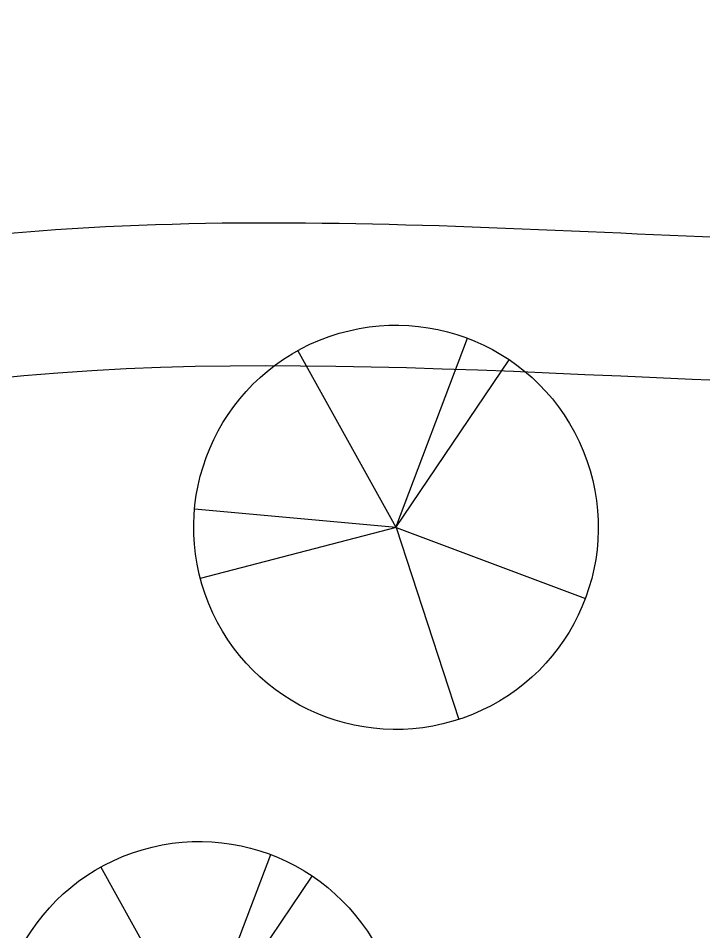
# Model space of a CAD drawing. Extents: x -809667 to 586099, y 3084146 to 3634412.
# Drawn here: x 381265.278 to 381268.155, y 3087136.671 to 3087140.508 of the extents above; entities that cross this region are included whole.
import ezdxf

# ---------------------------------------------------------------- set-up
doc = ezdxf.new("R2010")
doc.units = 0
doc.header["$LTSCALE"] = 0.5
for name, color, linetype in [('A-S-TREE', 95, 'CONTINUOUS'), ('TREE', 3, 'CONTINUOUS'), ('文字', 7, 'CONTINUOUS')]:
    doc.layers.add(name, color=color, linetype=linetype)

# ---------------------------------------------------------------- blocks, each defined once
blk = doc.blocks.new('TREE1')
at = {"layer": 'A-S-TREE', "color": 0}
for p, q in [((-50, 23), (36, 4021)), ((-50, 23), (-3120, 2586)), ((-49, 22), (-3255, -2371)), ((-49, 23), (-2621, -3042)), ((-50, 23), (629, -3920)), ((-50, 23), (3590, -1636)), ((-50, 23), (3937, -304))]:
    blk.add_line(p, q, dxfattribs=at)
blk.add_ellipse((-50, 22), major_axis=(4000, 0), ratio=1, dxfattribs=at)
blk = doc.blocks.new('T-7')
at = {"layer": 'TREE', "color": 8, "ltscale": 200, "xscale": 0.4020618556701031, "yscale": 0.4020618556701031, "zscale": 0.4020618556701031, "rotation": 199.2879054791862}
blk.add_blockref('TREE1', (4.1, 110.4), dxfattribs=at)
blk = doc.blocks.new('123123')
at = {"layer": '文字', "color": 8}
for points, knots in [([(381972.1185, 3087187.1866), (381974.0567, 3087186.9447), (381977.4388, 3087186.5227), (381980.5281, 3087192.8877), (381989.2828, 3087189.4819), (381991.7354, 3087194.4043), (381992.6288, 3087196.782)], [0, 0, 0, 0, 5.241038, 9.145639, 17.995635, 24.640422, 24.640422, 24.640422, 24.640422]), ([(381972.1928, 3087187.782), (381972.4923, 3087187.7446), (381972.7891, 3087187.7076), (381973.6645, 3087187.6106), (381974.2281, 3087187.5652), (381975.1481, 3087187.5734), (381975.5215, 3087187.6063), (381976.2053, 3087187.7502), (381976.5138, 3087187.8614), (381976.9522, 3087188.1158), (381977.103, 3087188.228), (381977.4106, 3087188.5063), (381977.5641, 3087188.6693), (381978.0217, 3087189.1996), (381978.3261, 3087189.6117), (381978.8685, 3087190.2572), (381979.085, 3087190.4964), (381979.5201, 3087190.8913), (381979.7331, 3087191.0541), (381980.1784, 3087191.3266), (381980.4108, 3087191.4392), (381981.3403, 3087191.8003), (381982.0785, 3087191.9029), (381983.5682, 3087191.9695), (381984.3231, 3087191.9326), (381985.7854, 3087191.8674), (381986.493, 3087191.8393), (381987.5098, 3087191.9013), (381987.8636, 3087191.9479), (381988.547, 3087192.116), (381988.8619, 3087192.2476), (381989.4556, 3087192.6148), (381989.7312, 3087192.848), (381990.4879, 3087193.6645), (381990.9234, 3087194.375), (381991.5299, 3087195.6431), (381991.7319, 3087196.1246), (381991.9266, 3087196.6255)], [0, 0, 0, 0, 0.809904, 0.809904, 2.429711, 2.429711, 3.66837, 3.66837, 4.926642, 4.926642, 5.673722, 5.673722, 6.420801, 6.420801, 7.887995, 7.887995, 8.767827, 8.767827, 9.468061, 9.468061, 10.168296, 10.168296, 12.19742, 12.19742, 14.226544, 14.226544, 16.255668, 16.255668, 17.461197, 17.461197, 18.836307, 18.836307, 20.211417, 20.211417, 22.844117, 22.844117, 24.28999, 24.28999, 24.28999, 24.28999]), ([(381987.5339, 3087192.1225), (381987.2964, 3087192.2907), (381987.0565, 3087192.4605), (381986.3271, 3087192.9611), (381985.828, 3087193.283), (381984.9642, 3087193.7292), (381984.6125, 3087193.8833), (381983.8838, 3087194.1201), (381983.5139, 3087194.2008), (381982.1979, 3087194.3667), (381981.2411, 3087194.2694), (381979.343, 3087193.7922), (381978.3993, 3087193.4124), (381976.537, 3087192.494), (381975.6184, 3087191.9549), (381973.9667, 3087190.9164), (381973.2302, 3087190.4241), (381972.5102, 3087189.9593)], [0, 0, 0, 0, 0.838582, 0.838582, 2.515746, 2.515746, 3.607863, 3.607863, 4.699979, 4.699979, 7.466248, 7.466248, 10.232516, 10.232516, 12.998785, 12.998785, 15.338185, 15.338185, 15.338185, 15.338185]), ([(381987.1872, 3087191.6328), (381986.176, 3087192.3488), (381982.4072, 3087195.0171), (381977.2038, 3087192.3435), (381973.5626, 3087189.9262), (381972.9793, 3087189.5479)], [0, 0, 0, 0, 3.569995, 13.305729, 15.183835, 15.183835, 15.183835, 15.183835])]:
    blk.add_open_spline(points, degree=3, knots=knots, dxfattribs=at)
at = {"layer": '文字', "color": 8, "xscale": 0.0005279999999329448, "yscale": 0.0005279999999329448, "zscale": 0.0005279999999329448}
for p in [(381983.9593, 3087190.6123), (381983.1331, 3087188.4434)]:
    blk.add_blockref('T-7', p, dxfattribs=at)

msp = doc.modelspace()

# ---------------------------------------------------------------- block references
at = {"layer": '文字'}
msp.add_blockref('123123', (-717.1099, -52.3003), dxfattribs=at)

doc.saveas('drawing.dxf')
